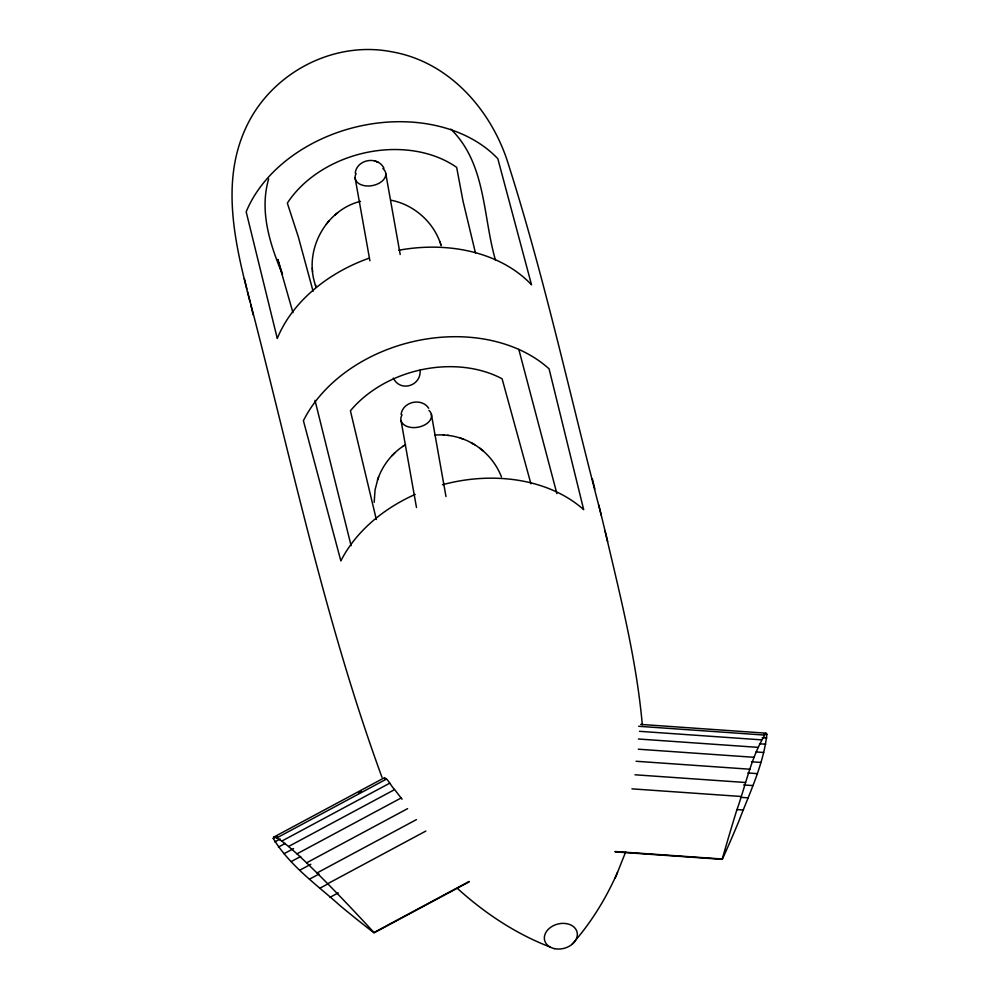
<?xml version="1.0" encoding="UTF-8"?>
<svg xmlns="http://www.w3.org/2000/svg" width="999" height="999" viewBox="0 0 999 999"><rect width="100%" height="100%" fill="white"/><g stroke="black" fill="none" stroke-linecap="round" stroke-linejoin="round"><path stroke-width="1.5" d="M615.159 851.872L722.314 859.352L726.872 849.162A1396.215 369.368 -86 0 0 738.686 821.628C749.462 793.131 763.498 764.797 766.87 734.24L765.958 733.166L640.709 724.412M420.042 370.167C421.603 385.764 400.287 392.644 393.344 378.097M268.656 178.933C259.228 211.326 269.967 244.393 282.467 274.3M355.244 173.064C356.855 159.166 377.859 155.607 383.953 168.269M401.111 414.36C402.834 401.511 421.64 397.452 428.683 408.266M384.453 778.708C386.588 776.323 391.958 787.562 394.418 789.297M765.958 733.166C751.198 756.38 745.966 784.665 736.688 810.401A1396.215 369.368 -86 0 0 726.198 845.341L722.252 859.015L615.097 851.523M377.872 478.958L375.062 489.835L374.188 502.31M378.221 478.022C383.029 464.897 392.108 453.371 403.821 445.741M377.497 480.044L378.596 476.96M571.928 944.43C590.933 923.064 606.143 898.363 617.557 872.227M615.247 878.059L625.649 852.01M469.205 881.817L374.038 932.866L364.722 925.598A1396.215 466.521 61.8 0 1 340.184 905.743C316.82 884.714 289.623 865.708 273.239 838.423L273.913 837.012L384.715 777.584M360.464 201.348C324.85 210.115 303.122 251.785 315.746 286.014M326.348 224.076L327.597 222.59M327.747 222.402L328.946 220.979M392.045 455.606L393.331 454.333M393.581 454.07L394.805 452.847M334.752 215.222L336.014 214.198M336.438 213.836L337.625 212.862M404.52 445.292L405.582 444.605L402.684 446.478M273.239 838.423L277.36 836.213M358.354 792.769L361.089 791.295M273.913 837.012L276.798 837.911L386.476 779.083M274.775 841.895L280.244 838.96M276.798 837.911L281.755 841.108L389.76 783.166M278.409 847.09L285.252 843.406M281.755 841.108L288.586 846.478L394.642 789.585L402.073 799.237M283.978 853.745L293.544 848.613M288.586 846.478L297.003 853.833L401.111 797.989M291.233 861.563L300.749 856.455M297.003 853.833L306.618 862.811L407.604 808.641M299.862 870.154L310.826 864.272M306.618 862.811L317.008 872.951L416.458 819.605M309.49 879.17L319.043 874.05M317.008 872.951L327.709 883.715L425.849 831.056M319.705 888.311L327.884 883.928M330.082 897.264L338.261 892.881M469.143 881.468L373.976 932.517L364.048 921.777A1396.215 466.521 61.8 0 0 338.211 894.505L327.709 883.715M434.79 435.077C447.914 434.066 461.363 436.975 472.752 443.593M763.773 734.015L766.87 734.24M638.648 726.285L764.135 735.052M762.175 737.712L766.82 738.036M639.485 731.318L761.5 739.847M759.565 743.78L765.758 744.218M638.423 739.01L758.166 747.364M756.006 751.947L763.736 752.484M638.324 749.213L754.282 757.317M751.498 761.787L760.826 762.437M636.088 761.263L750.024 769.23M747.889 772.976L757.167 773.626M635.002 774.787L745.554 782.504M743.681 784.939L752.909 785.576M631.93 788.848L741.046 796.465M740.484 797.314L748.263 797.851M737.299 809.59L743.443 810.014M443.331 434.952L444.13 435.027M447.477 435.314L448.489 435.414M391.171 200.25C414.485 204.758 434.465 222.889 441.158 245.679M460.202 438.024L461.65 438.536M462.175 438.723L463.698 439.26M550.037 947.002C515.846 933.853 484.877 913.248 457.779 888.748M376.648 161.688L378.309 162.425M375 160.964L376.373 161.576M472.952 443.706C485.901 451.073 496.091 463.061 501.473 476.935M471.141 442.669L474.637 444.68M479.832 448.226L483.129 450.899M450.874 129.158C486.238 163.799 482.704 216.221 495.529 260.339M382.005 777.372C324.163 619.405 290.122 454.07 247.515 291.658M315.397 285.002L316.196 287.275M439.697 241.371L440.047 242.382M440.497 243.644L440.846 244.655M282.03 272.939L277.759 259.403L292.944 312.662M530.919 483.766L502.097 378.783A105.444 78.996 -14.4 0 0 350.412 410.801L376.323 519.492M556.893 493.631L518.806 349.388M313.087 291.258L298.326 236.875L287.337 203.134A106.806 80.007 -14.4 0 1 456.668 167.395L463.012 201.124L475.474 253.009M601.298 515.309C570.104 396.578 544.38 276.036 506.743 159.141C489.098 107.455 447.627 61.526 392.095 51.861C333.766 40.235 272.015 72.74 246.678 126.099C219.83 181.818 235.389 245.142 250.025 301.923M314.997 400.362L351.099 545.679M592.332 478.783L594.842 489.085M605.132 531.306C620.054 595.204 636.475 659.178 642.307 724.712M244.355 278.621L246.853 288.861M250.724 304.695L253.234 314.96M598.788 505.032L607.642 541.558M431.356 414.185L445.979 496.528M385.776 173.651L400.199 254.508M401.036 420.579L416.483 507.504M355.095 177.872L369.905 260.814M312.325 268.144L312.4 269.206M312.5 270.554L312.587 271.628M382.892 168.569A15.509 10.015 -10.1 0 1 372.34 185.602A15.509 10.015 -10.1 0 1 356.144 173.526M428.933 410.427A15.509 10.015 -10.1 0 1 417.619 427.297A15.509 10.015 -10.1 0 1 402.085 414.822M415.159 494.418A143.257 107.33 -14.4 0 0 340.859 560.914L303.409 420.716A144.518 108.267 -14.4 0 1 416.733 340.796A144.518 108.267 -14.4 0 1 549.088 368.856L583.691 509.665A143.257 107.33 -14.4 0 0 442.482 484.74M368.656 258.341A144.281 108.092 -14.4 0 0 277.272 338.461L246.179 211.813A143.069 107.18 -14.4 0 1 361.513 125.749A143.069 107.18 -14.4 0 1 497.827 158.704L531.53 284.802A144.281 108.092 -14.4 0 0 398.876 250.225M554.545 948.65A16.733 12.537 -14.4 0 0 577.21 932.754A16.733 12.537 -14.4 0 0 550.774 927.234A16.733 12.537 -14.4 0 0 554.545 948.65"/></g></svg>
